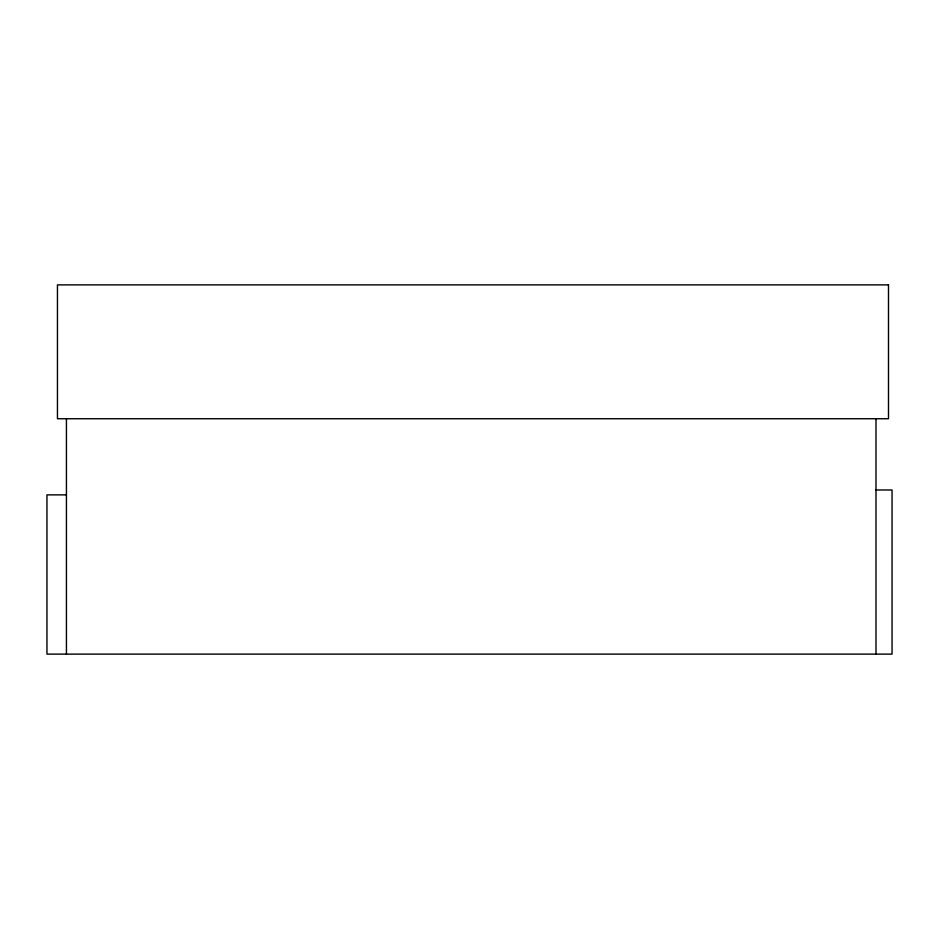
<?xml version="1.0" encoding="UTF-8"?>
<svg xmlns="http://www.w3.org/2000/svg" width="939" height="939" viewBox="0 0 939 939"><rect width="100%" height="100%" fill="white"/><g stroke="black" fill="none" stroke-linecap="round" stroke-linejoin="round"><path stroke-width="1.41" d="M875.993 489.982L892.05 489.982L892.05 654.119L46.95 654.119L46.95 494.876L66.434 494.876M875.993 418.735L875.993 654.119M66.434 418.735L66.434 654.119M888.494 284.881L57.455 284.881L57.455 418.735L888.494 418.735L888.494 284.881"/></g></svg>
